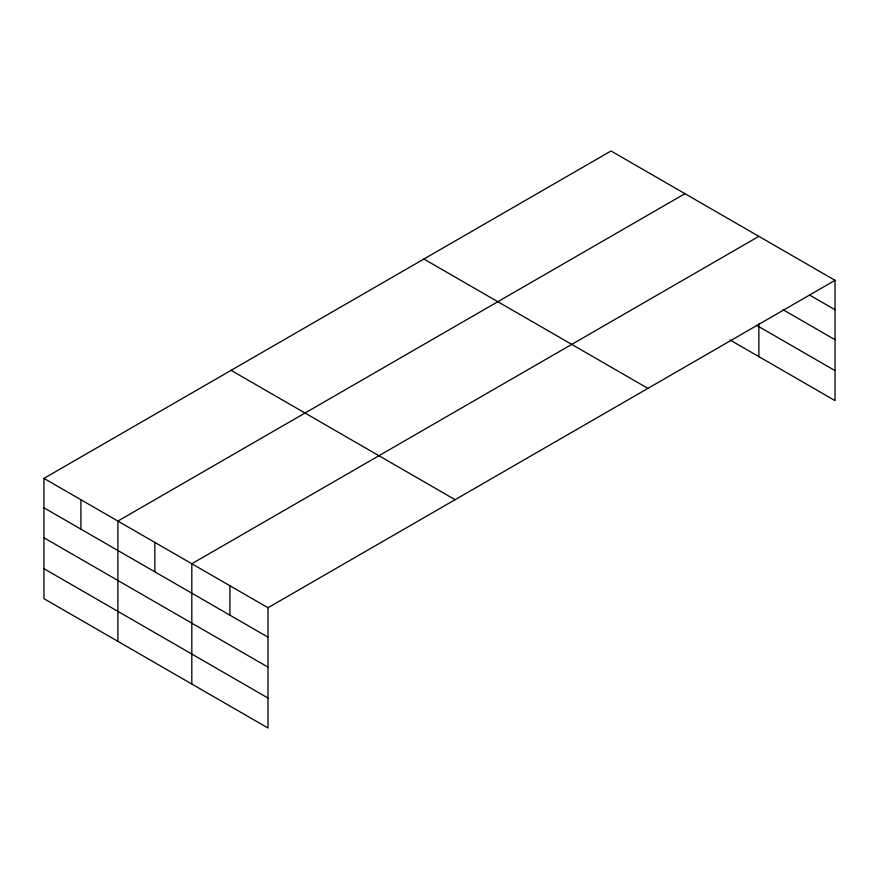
<?xml version="1.0" encoding="UTF-8"?>
<svg xmlns="http://www.w3.org/2000/svg" width="879" height="879" viewBox="0 0 879 879"><rect width="100%" height="100%" fill="white"/><g stroke="black" fill="none" stroke-linecap="round" stroke-linejoin="round"><path stroke-width="1.32" d="M835.05 280.335L611.015 150.99L43.95 478.385L43.95 598.665L267.985 728.01L267.985 607.73L835.05 280.335L835.05 400.615L729.999 339.964M684.95 193.677L117.885 521.071L117.885 641.351M758.874 236.363L191.809 563.747L191.809 684.027M809.658 295.102L835.05 309.76M783.112 309.76L835.05 339.744M756.566 325.318L835.05 370.63M423.887 259.03L647.922 388.375M231.078 370.345L455.113 499.69M43.95 478.385L267.985 607.73M43.95 507.809L267.985 637.154M43.95 537.783L267.985 667.128M43.95 568.68L267.985 698.025M758.874 323.966L758.874 356.643M229.902 585.744L229.902 615.157M154.847 542.409L154.847 571.833M80.912 499.722L80.912 529.147"/></g></svg>
